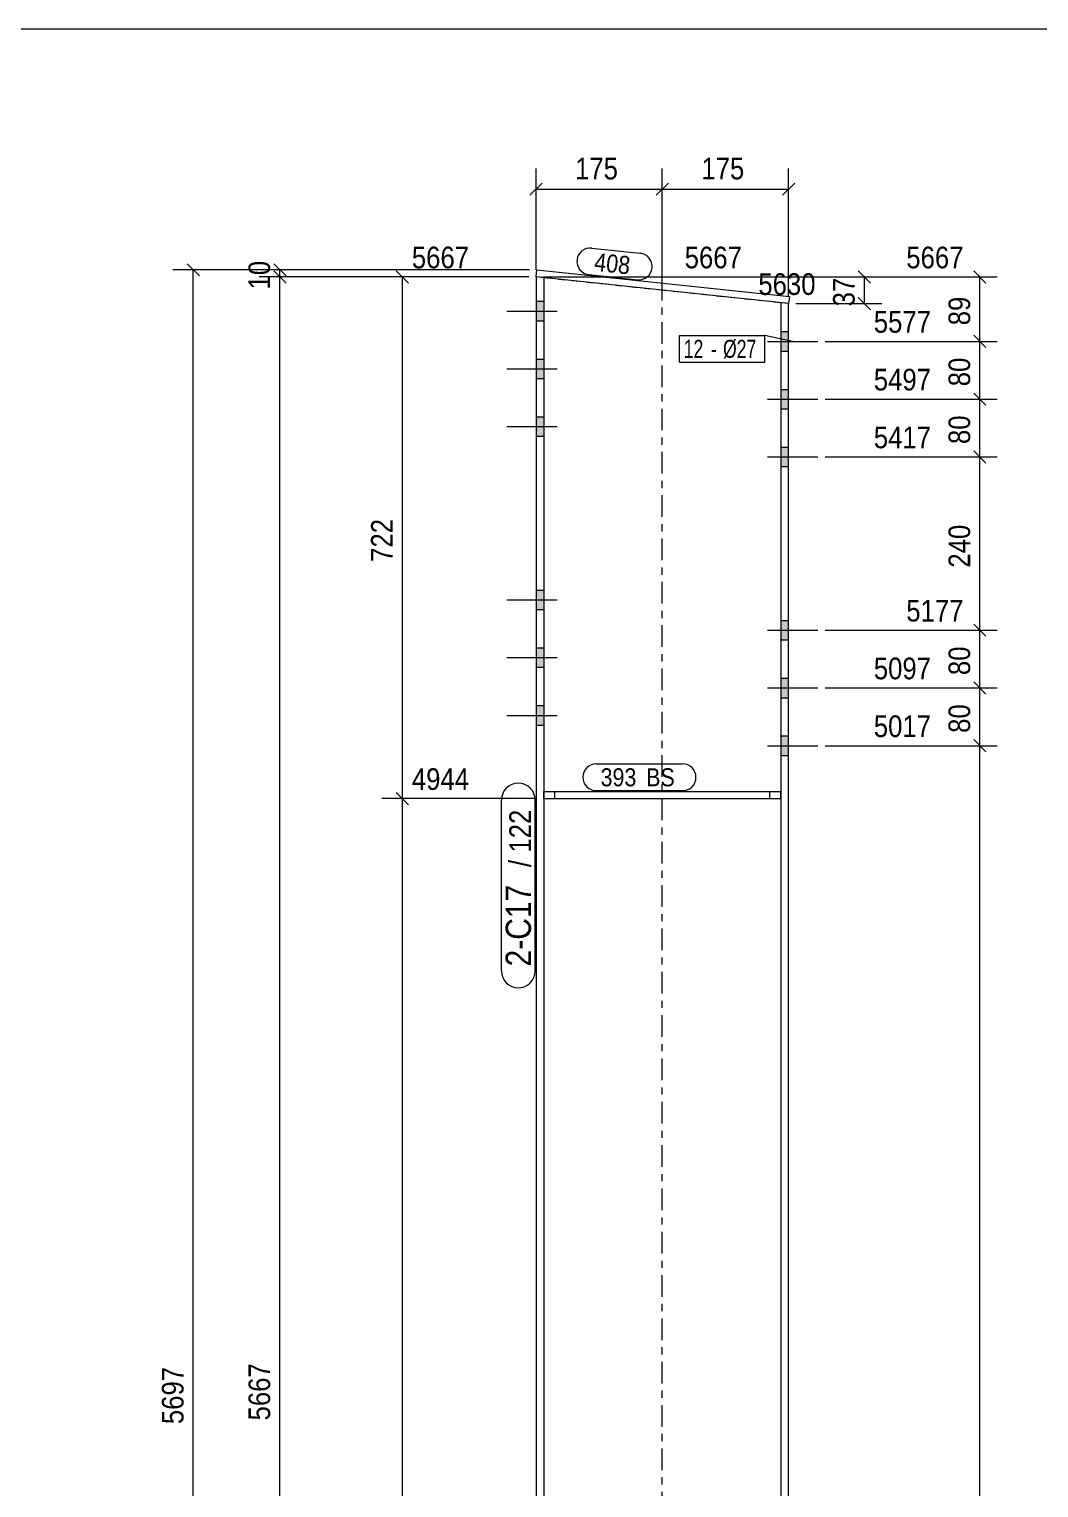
# Model space of a CAD drawing. Header units: millimetres. Extents: x 2 to 579, y 1 to 405.
# Drawn here: x 151.9 to 291.8, y 203 to 405 of the extents above; entities that cross this region are included whole.
import ezdxf

# ---------------------------------------------------------------- set-up
doc = ezdxf.new("R2010")
doc.units = ezdxf.units.MM
for name, pattern in [('XKITLINE00', [0]), ('XKITLINE01', [4, 1, -1, 1, -1]), ('XKITLINE03', [6, 3, -1, 1, -1])]:
    doc.linetypes.add(name, pattern=pattern)
for name, color, linetype, lineweight in [('Bolt', 3, 'Continuous', 0), ('BoltMark', 7, 'Continuous', 0), ('Dimensions', 7, 'Continuous', 0), ('DrawingSheet', 5, 'Continuous', 0), ('Part', 2, 'Continuous', 0), ('PartMark', 7, 'Continuous', 0)]:
    doc.layers.add(name, color=color, linetype=linetype, lineweight=lineweight)
doc.styles.add('ARIAL', font='ARIAL.TTF')
doc.styles.add('ARIAL_NARROW', font='ARIALN.TTF')

# ---------------------------------------------------------------- blocks, each defined once
blk = doc.blocks.new('*A1')
at = {"layer": 'Bolt'}
for points in [[(257.09, 360.41), (255.99, 360.41), (255.99, 363.11), (257.09, 363.11)], [(257.09, 360.41), (255.99, 360.41), (255.99, 363.11), (257.09, 363.11)], [(257.09, 352.41), (255.99, 352.41), (255.99, 355.11), (257.09, 355.11)], [(257.09, 352.41), (255.99, 352.41), (255.99, 355.11), (257.09, 355.11)], [(257.09, 344.41), (255.99, 344.41), (255.99, 347.11), (257.09, 347.11)], [(257.09, 344.41), (255.99, 344.41), (255.99, 347.11), (257.09, 347.11)], [(257.09, 320.41), (255.99, 320.41), (255.99, 323.11), (257.09, 323.11)], [(257.09, 320.41), (255.99, 320.41), (255.99, 323.11), (257.09, 323.11)], [(257.09, 312.41), (255.99, 312.41), (255.99, 315.11), (257.09, 315.11)], [(257.09, 312.41), (255.99, 312.41), (255.99, 315.11), (257.09, 315.11)], [(257.09, 304.41), (255.99, 304.41), (255.99, 307.11), (257.09, 307.11)], [(257.09, 304.41), (255.99, 304.41), (255.99, 307.11), (257.09, 307.11)]]:
    blk.add_hatch(color=3, dxfattribs=at).paths.add_polyline_path(points, flags=17)
at = {"layer": 'Bolt', "color": 3, "linetype": 'XKITLINE00', "lineweight": 0}
for p, q in [((254.14, 361.76), (261.14, 361.76)), ((254.14, 361.76), (261.14, 361.76)), ((255.99, 363.11), (257.09, 363.11)), ((255.99, 363.11), (257.09, 363.11)), ((255.99, 360.41), (257.09, 360.41)), ((255.99, 360.41), (257.09, 360.41)), ((254.14, 353.76), (261.14, 353.76)), ((254.14, 353.76), (261.14, 353.76)), ((255.99, 355.11), (257.09, 355.11)), ((255.99, 355.11), (257.09, 355.11)), ((255.99, 352.41), (257.09, 352.41)), ((255.99, 352.41), (257.09, 352.41)), ((254.14, 345.76), (261.14, 345.76)), ((254.14, 345.76), (261.14, 345.76)), ((255.99, 347.11), (257.09, 347.11)), ((255.99, 347.11), (257.09, 347.11)), ((255.99, 344.41), (257.09, 344.41)), ((255.99, 344.41), (257.09, 344.41)), ((254.14, 321.76), (261.14, 321.76)), ((254.14, 321.76), (261.14, 321.76)), ((255.99, 323.11), (257.09, 323.11)), ((255.99, 323.11), (257.09, 323.11)), ((255.99, 320.41), (257.09, 320.41)), ((255.99, 320.41), (257.09, 320.41)), ((254.14, 313.76), (261.14, 313.76)), ((254.14, 313.76), (261.14, 313.76)), ((255.99, 315.11), (257.09, 315.11)), ((255.99, 315.11), (257.09, 315.11)), ((255.99, 312.41), (257.09, 312.41)), ((255.99, 312.41), (257.09, 312.41)), ((255.99, 307.11), (257.09, 307.11)), ((255.99, 307.11), (257.09, 307.11)), ((254.14, 305.76), (261.14, 305.76)), ((254.14, 305.76), (261.14, 305.76)), ((255.99, 304.41), (257.09, 304.41)), ((255.99, 304.41), (257.09, 304.41))]:
    blk.add_line(p, q, dxfattribs=at)
blk = doc.blocks.new('*A2')
at = {"layer": 'Bolt'}
for points in [[(223.19, 364.57), (222.09, 364.57), (222.09, 367.27), (223.19, 367.27)], [(223.19, 364.57), (222.09, 364.57), (222.09, 367.27), (223.19, 367.27)], [(223.19, 356.57), (222.09, 356.57), (222.09, 359.27), (223.19, 359.27)], [(223.19, 356.57), (222.09, 356.57), (222.09, 359.27), (223.19, 359.27)], [(223.19, 348.57), (222.09, 348.57), (222.09, 351.27), (223.19, 351.27)], [(223.19, 348.57), (222.09, 348.57), (222.09, 351.27), (223.19, 351.27)], [(223.19, 324.57), (222.09, 324.57), (222.09, 327.27), (223.19, 327.27)], [(223.19, 324.57), (222.09, 324.57), (222.09, 327.27), (223.19, 327.27)], [(223.19, 316.57), (222.09, 316.57), (222.09, 319.27), (223.19, 319.27)], [(223.19, 316.57), (222.09, 316.57), (222.09, 319.27), (223.19, 319.27)], [(223.19, 308.57), (222.09, 308.57), (222.09, 311.27), (223.19, 311.27)], [(223.19, 308.57), (222.09, 308.57), (222.09, 311.27), (223.19, 311.27)]]:
    blk.add_hatch(color=3, dxfattribs=at).paths.add_polyline_path(points, flags=17)
at = {"layer": 'Bolt', "color": 3, "linetype": 'XKITLINE00', "lineweight": 0}
for p, q in [((225.04, 365.92), (218.04, 365.92)), ((225.04, 365.92), (218.04, 365.92)), ((223.19, 367.27), (222.09, 367.27)), ((223.19, 367.27), (222.09, 367.27)), ((223.19, 364.57), (222.09, 364.57)), ((223.19, 364.57), (222.09, 364.57)), ((225.04, 357.92), (218.04, 357.92)), ((225.04, 357.92), (218.04, 357.92)), ((223.19, 359.27), (222.09, 359.27)), ((223.19, 359.27), (222.09, 359.27)), ((223.19, 356.57), (222.09, 356.57)), ((223.19, 356.57), (222.09, 356.57)), ((225.04, 349.92), (218.04, 349.92)), ((225.04, 349.92), (218.04, 349.92)), ((223.19, 351.27), (222.09, 351.27)), ((223.19, 351.27), (222.09, 351.27)), ((223.19, 348.57), (222.09, 348.57)), ((223.19, 348.57), (222.09, 348.57)), ((225.04, 325.92), (218.04, 325.92)), ((225.04, 325.92), (218.04, 325.92)), ((223.19, 327.27), (222.09, 327.27)), ((223.19, 327.27), (222.09, 327.27)), ((223.19, 324.57), (222.09, 324.57)), ((223.19, 324.57), (222.09, 324.57)), ((223.19, 319.27), (222.09, 319.27)), ((223.19, 319.27), (222.09, 319.27)), ((225.04, 317.92), (218.04, 317.92)), ((225.04, 317.92), (218.04, 317.92)), ((223.19, 316.57), (222.09, 316.57)), ((223.19, 316.57), (222.09, 316.57)), ((223.19, 311.27), (222.09, 311.27)), ((223.19, 311.27), (222.09, 311.27)), ((225.04, 309.92), (218.04, 309.92)), ((225.04, 309.92), (218.04, 309.92)), ((223.19, 308.57), (222.09, 308.57)), ((223.19, 308.57), (222.09, 308.57))]:
    blk.add_line(p, q, dxfattribs=at)
blk = doc.blocks.new('*A4')
at = {"layer": 'Part', "color": 7, "linetype": 'XKITLINE03', "lineweight": 0}
blk.add_line((239.59, 181.44), (239.59, 378.83), dxfattribs=at)
at = {"layer": 'Part', "color": 2, "linetype": 'XKITLINE00', "lineweight": 0}
for p, q in [((223.19, 370.56), (222.09, 370.68)), ((222.09, 370.68), (222.09, 181.44)), ((223.19, 370.56), (223.19, 181.44)), ((255.99, 367.1), (255.99, 181.44)), ((257.09, 366.99), (255.99, 367.1)), ((257.09, 181.44), (257.09, 366.99))]:
    blk.add_line(p, q, dxfattribs=at)
at = {"layer": 'Part', "color": 7, "linetype": 'XKITLINE01', "lineweight": 0}
blk.add_line((255.99, 367.1), (223.19, 370.56), dxfattribs=at)
blk = doc.blocks.new('*A6')
at = {"layer": 'Part', "color": 2, "linetype": 'XKITLINE00', "lineweight": 0}
for p, q in [((222.09, 370.68), (222.19, 371.67)), ((257.09, 366.99), (222.09, 370.68)), ((222.19, 371.67), (257.19, 367.98)), ((257.19, 367.98), (257.09, 366.99))]:
    blk.add_line(p, q, dxfattribs=at)
blk = doc.blocks.new('*A7')
at = {"layer": 'Part', "color": 7, "linetype": 'XKITLINE01', "lineweight": 0}
for p, q in [((223.19, 299.44), (255.99, 299.44)), ((223.19, 298.44), (223.19, 299.44)), ((224.69, 298.44), (224.69, 299.44)), ((254.49, 298.44), (254.49, 299.44)), ((255.99, 298.44), (255.99, 299.44)), ((223.19, 298.44), (255.99, 298.44))]:
    blk.add_line(p, q, dxfattribs=at)
blk = doc.blocks.new('*A8')
at = {"layer": 'Part', "color": 2, "linetype": 'XKITLINE00', "lineweight": 0}
for p, q in [((223.19, 299.44), (255.99, 299.44)), ((223.19, 298.44), (255.99, 298.44))]:
    blk.add_line(p, q, dxfattribs=at)
at = {"layer": 'Part', "color": 7, "linetype": 'XKITLINE01', "lineweight": 0}
for p, q in [((223.19, 298.44), (223.19, 299.44)), ((224.69, 298.44), (224.69, 299.44)), ((254.49, 298.44), (254.49, 299.44)), ((255.99, 299.44), (255.99, 298.44))]:
    blk.add_line(p, q, dxfattribs=at)
blk = doc.blocks.new('*A17')
at = {"layer": 'DrawingSheet', "color": 5, "linetype": 'XKITLINE00', "lineweight": 0}
blk.add_line((579, 405), (5, 405), dxfattribs=at)
blk = doc.blocks.new('*A25')
at = {"layer": 'Dimensions', "color": 7, "linetype": 'XKITLINE00', "lineweight": 0}
for p, q in [((173.76, 372.52), (175.46, 370.82)), ((221.19, 371.67), (171.76, 371.67)), ((174.61, 60.84), (174.61, 371.67))]:
    blk.add_line(p, q, dxfattribs=at)
at = {"layer": 'Dimensions', "color": 3}
blk.add_point((174.61, 371.67), dxfattribs=at)
at = {"layer": 'Dimensions', "color": 3, "style": 'ARIAL', "width": 0.85}
blk.add_text('5697', height=3, rotation=90.0002, dxfattribs=at).set_placement((173.26, 211.8))
blk = doc.blocks.new('*A27')
at = {"layer": 'Dimensions', "color": 7, "linetype": 'XKITLINE00', "lineweight": 0}
for p, q in [((221.09, 370.68), (183.76, 370.68)), ((185.76, 371.53), (187.46, 369.83)), ((186.61, 62.84), (186.61, 370.68))]:
    blk.add_line(p, q, dxfattribs=at)
at = {"layer": 'Dimensions', "color": 3}
blk.add_point((186.61, 370.68), dxfattribs=at)
at = {"layer": 'Dimensions', "color": 3, "style": 'ARIAL', "width": 0.85}
blk.add_text('5667', height=3, rotation=90.0002, dxfattribs=at).set_placement((185.26, 212.31))
blk = doc.blocks.new('*A28')
at = {"layer": 'Dimensions', "color": 7, "linetype": 'XKITLINE00', "lineweight": 0}
for p, q in [((185.76, 372.52), (187.46, 370.82)), ((221.19, 371.67), (183.76, 371.67)), ((221.09, 370.68), (183.76, 370.68)), ((185.76, 371.53), (187.46, 369.83)), ((186.61, 370.68), (186.61, 371.67))]:
    blk.add_line(p, q, dxfattribs=at)
at = {"layer": 'Dimensions', "color": 3}
for p in [(186.61, 371.67), (186.61, 370.68)]:
    blk.add_point(p, dxfattribs=at)
at = {"layer": 'Dimensions', "color": 3, "style": 'ARIAL', "width": 0.85}
blk.add_text('10', height=3, rotation=90.0002, dxfattribs=at).set_placement((185.26, 368.95))
blk = doc.blocks.new('*A29')
at = {"layer": 'Dimensions', "color": 7, "linetype": 'XKITLINE00', "lineweight": 0}
for p, q in [((202.74, 299.28), (204.43, 297.59)), ((222.19, 298.44), (200.74, 298.44)), ((203.59, 62.84), (203.59, 298.44))]:
    blk.add_line(p, q, dxfattribs=at)
at = {"layer": 'Dimensions', "color": 3}
blk.add_point((203.59, 298.44), dxfattribs=at)
at = {"layer": 'Dimensions', "color": 3, "style": 'ARIAL', "width": 0.85}
blk.add_text('4944', height=3, dxfattribs=at).set_placement((204.89, 299.64))
blk = doc.blocks.new('*A30')
at = {"layer": 'Dimensions', "color": 7, "linetype": 'XKITLINE00', "lineweight": 0}
for p, q in [((221.09, 370.68), (200.74, 370.68)), ((202.74, 371.53), (204.43, 369.83)), ((203.59, 298.44), (203.59, 370.68)), ((202.74, 299.28), (204.43, 297.59)), ((222.19, 298.44), (200.74, 298.44))]:
    blk.add_line(p, q, dxfattribs=at)
at = {"layer": 'Dimensions', "color": 3}
for p in [(203.59, 370.68), (203.59, 298.44)]:
    blk.add_point(p, dxfattribs=at)
at = {"layer": 'Dimensions', "color": 3, "style": 'ARIAL', "width": 0.85}
blk.add_text('5667', height=3, dxfattribs=at).set_placement((204.89, 371.88))
blk.add_text('722', height=3, rotation=90.0002, dxfattribs=at).set_placement((202.24, 331.22))
blk = doc.blocks.new('*A31')
at = {"layer": 'Dimensions', "color": 7, "linetype": 'XKITLINE00', "lineweight": 0}
for p, q in [((262.14, 305.76), (285.99, 305.76)), ((282.74, 306.61), (284.43, 304.91)), ((283.59, 62.84), (283.59, 305.76))]:
    blk.add_line(p, q, dxfattribs=at)
at = {"layer": 'Dimensions', "color": 3}
blk.add_point((283.59, 305.76), dxfattribs=at)
at = {"layer": 'Dimensions', "color": 3, "style": 'ARIAL', "width": 0.85}
blk.add_text('5017', height=3, dxfattribs=at).set_placement((268.89, 306.96))
blk = doc.blocks.new('*A32')
at = {"layer": 'Dimensions', "color": 7, "linetype": 'XKITLINE00', "lineweight": 0}
for p, q in [((262.14, 313.76), (285.99, 313.76)), ((282.74, 314.61), (284.43, 312.91)), ((283.59, 305.76), (283.59, 313.76)), ((262.14, 305.76), (285.99, 305.76)), ((282.74, 306.61), (284.43, 304.91))]:
    blk.add_line(p, q, dxfattribs=at)
at = {"layer": 'Dimensions', "color": 3}
for p in [(283.59, 313.76), (283.59, 305.76)]:
    blk.add_point(p, dxfattribs=at)
at = {"layer": 'Dimensions', "color": 3, "style": 'ARIAL', "width": 0.85}
blk.add_text('5097', height=3, dxfattribs=at).set_placement((268.89, 314.96))
blk.add_text('80', height=3, rotation=90.0002, dxfattribs=at).set_placement((282.24, 307.54))
blk = doc.blocks.new('*A33')
at = {"layer": 'Dimensions', "color": 7, "linetype": 'XKITLINE00', "lineweight": 0}
for p, q in [((262.14, 321.76), (285.99, 321.76)), ((282.74, 322.61), (284.43, 320.91)), ((283.59, 313.76), (283.59, 321.76)), ((262.14, 313.76), (285.99, 313.76)), ((282.74, 314.61), (284.43, 312.91))]:
    blk.add_line(p, q, dxfattribs=at)
at = {"layer": 'Dimensions', "color": 3}
for p in [(283.59, 321.76), (283.59, 313.76)]:
    blk.add_point(p, dxfattribs=at)
at = {"layer": 'Dimensions', "color": 3, "style": 'ARIAL', "width": 0.85}
blk.add_text('5177', height=3, dxfattribs=at).set_placement((273.39, 322.96))
blk.add_text('80', height=3, rotation=90.0002, dxfattribs=at).set_placement((282.24, 315.54))
blk = doc.blocks.new('*A34')
at = {"layer": 'Dimensions', "color": 7, "linetype": 'XKITLINE00', "lineweight": 0}
for p, q in [((262.14, 345.76), (285.99, 345.76)), ((282.74, 346.61), (284.43, 344.91)), ((283.59, 321.76), (283.59, 345.76)), ((262.14, 321.76), (285.99, 321.76)), ((282.74, 322.61), (284.43, 320.91))]:
    blk.add_line(p, q, dxfattribs=at)
at = {"layer": 'Dimensions', "color": 3}
for p in [(283.59, 345.76), (283.59, 321.76)]:
    blk.add_point(p, dxfattribs=at)
at = {"layer": 'Dimensions', "color": 3, "style": 'ARIAL', "width": 0.85}
blk.add_text('5417', height=3, dxfattribs=at).set_placement((268.89, 346.96))
blk.add_text('240', height=3, rotation=90.0002, dxfattribs=at).set_placement((282.24, 330.42))
blk = doc.blocks.new('*A35')
at = {"layer": 'Dimensions', "color": 7, "linetype": 'XKITLINE00', "lineweight": 0}
for p, q in [((262.14, 353.76), (285.99, 353.76)), ((282.74, 354.61), (284.43, 352.91)), ((283.59, 345.76), (283.59, 353.76)), ((262.14, 345.76), (285.99, 345.76)), ((282.74, 346.61), (284.43, 344.91))]:
    blk.add_line(p, q, dxfattribs=at)
at = {"layer": 'Dimensions', "color": 3}
for p in [(283.59, 353.76), (283.59, 345.76)]:
    blk.add_point(p, dxfattribs=at)
at = {"layer": 'Dimensions', "color": 3, "style": 'ARIAL', "width": 0.85}
blk.add_text('5497', height=3, dxfattribs=at).set_placement((268.89, 354.96))
blk.add_text('80', height=3, rotation=90.0002, dxfattribs=at).set_placement((282.24, 347.54))
blk = doc.blocks.new('*A36')
at = {"layer": 'Dimensions', "color": 7, "linetype": 'XKITLINE00', "lineweight": 0}
for p, q in [((262.14, 361.76), (285.99, 361.76)), ((282.74, 362.61), (284.43, 360.91)), ((283.59, 353.76), (283.59, 361.76)), ((262.14, 353.76), (285.99, 353.76)), ((282.74, 354.61), (284.43, 352.91))]:
    blk.add_line(p, q, dxfattribs=at)
at = {"layer": 'Dimensions', "color": 3}
for p in [(283.59, 361.76), (283.59, 353.76)]:
    blk.add_point(p, dxfattribs=at)
at = {"layer": 'Dimensions', "color": 3, "style": 'ARIAL', "width": 0.85}
blk.add_text('5577', height=3, dxfattribs=at).set_placement((268.89, 362.96))
blk.add_text('80', height=3, rotation=90.0002, dxfattribs=at).set_placement((282.24, 355.54))
blk = doc.blocks.new('*A37')
at = {"layer": 'Dimensions', "color": 7, "linetype": 'XKITLINE00', "lineweight": 0}
for p, q in [((223.09, 370.68), (285.99, 370.68)), ((282.74, 371.53), (284.43, 369.83)), ((283.59, 361.76), (283.59, 370.68)), ((262.14, 361.76), (285.99, 361.76)), ((282.74, 362.61), (284.43, 360.91))]:
    blk.add_line(p, q, dxfattribs=at)
at = {"layer": 'Dimensions', "color": 3}
for p in [(283.59, 370.68), (283.59, 361.76)]:
    blk.add_point(p, dxfattribs=at)
at = {"layer": 'Dimensions', "color": 3, "style": 'ARIAL', "width": 0.85}
blk.add_text('5667', height=3, dxfattribs=at).set_placement((273.39, 371.88))
blk.add_text('89', height=3, rotation=90.0002, dxfattribs=at).set_placement((282.24, 363.99))
blk = doc.blocks.new('*A40')
at = {"layer": 'Dimensions', "color": 7, "linetype": 'XKITLINE00', "lineweight": 0}
for p, q in [((223.09, 370.68), (269.99, 370.68)), ((266.74, 371.53), (268.43, 369.83)), ((267.59, 366.99), (267.59, 370.68)), ((266.74, 367.84), (268.43, 366.14)), ((258.09, 366.99), (269.99, 366.99))]:
    blk.add_line(p, q, dxfattribs=at)
at = {"layer": 'Dimensions', "color": 3}
for p in [(267.59, 370.68), (267.59, 366.99)]:
    blk.add_point(p, dxfattribs=at)
at = {"layer": 'Dimensions', "color": 3, "style": 'ARIAL', "width": 0.85}
for s, p in [('5667', (242.69, 371.88)), ('5630', (252.89, 368.19))]:
    blk.add_text(s, height=3, dxfattribs=at).set_placement(p)
blk.add_text('37', height=3, rotation=90.0002, dxfattribs=at).set_placement((266.24, 366.61))
blk = doc.blocks.new('*A41')
at = {"layer": 'Dimensions', "color": 7, "linetype": 'XKITLINE00', "lineweight": 0}
for p, q in [((222.09, 371.68), (222.09, 385.69)), ((239.59, 369.83), (239.59, 385.69)), ((222.93, 383.68), (221.24, 381.99)), ((222.09, 382.84), (239.59, 382.84)), ((240.43, 383.68), (238.74, 381.99))]:
    blk.add_line(p, q, dxfattribs=at)
at = {"layer": 'Dimensions', "color": 3}
for p in [(222.09, 382.84), (239.59, 382.84)]:
    blk.add_point(p, dxfattribs=at)
at = {"layer": 'Dimensions', "color": 3, "style": 'ARIAL', "width": 0.85}
blk.add_text('175', height=3, dxfattribs=at).set_placement((227.5, 384.19))
blk = doc.blocks.new('*A42')
at = {"layer": 'Dimensions', "color": 7, "linetype": 'XKITLINE00', "lineweight": 0}
for p, q in [((239.59, 369.83), (239.59, 385.69)), ((257.09, 367.99), (257.09, 385.69)), ((240.43, 383.68), (238.74, 381.99)), ((239.59, 382.84), (257.09, 382.84)), ((257.93, 383.68), (256.24, 381.99))]:
    blk.add_line(p, q, dxfattribs=at)
at = {"layer": 'Dimensions', "color": 3}
for p in [(239.59, 382.84), (257.09, 382.84)]:
    blk.add_point(p, dxfattribs=at)
at = {"layer": 'Dimensions', "color": 3, "style": 'ARIAL', "width": 0.85}
blk.add_text('175', height=3, dxfattribs=at).set_placement((245, 384.19))
blk = doc.blocks.new('*A43')
at = {"layer": 'BoltMark', "color": 7, "linetype": 'XKITLINE00', "lineweight": 0}
for p, q in [((241.96, 362.58), (253.77, 362.58)), ((241.96, 358.88), (241.96, 362.58)), ((253.77, 358.88), (253.77, 362.58)), ((257.64, 361.76), (253.77, 362.58)), ((241.96, 358.88), (253.77, 358.88))]:
    blk.add_line(p, q, dxfattribs=at)
at = {"layer": 'BoltMark', "color": 3, "style": 'ARIAL_NARROW', "width": 0.85}
for s, p in [('12', (242.56, 359.48)), ('Ø27', (248, 359.48)), ('-', (246.34, 359.48))]:
    blk.add_text(s, height=2.5, dxfattribs=at).set_placement(p)
blk = doc.blocks.new('*A44')
at = {"layer": 'PartMark', "color": 7, "linetype": 'XKITLINE00', "lineweight": 0}
for p, q in [((229.8, 374.69), (236.52, 373.98)), ((229.41, 371.01), (236.14, 370.3))]:
    blk.add_line(p, q, dxfattribs=at)
for centre, start, end in [((229.61, 372.85), 83.9789, 263.9789), ((236.33, 372.14), 263.9789, 83.9789)]:
    blk.add_arc(centre, 1.85, start, end, dxfattribs=at)
at = {"layer": 'PartMark', "color": 3, "style": 'ARIAL', "width": 0.85}
blk.add_text('408', height=2.5, rotation=-6.0218, dxfattribs=at).set_placement((230.07, 371.55))
blk = doc.blocks.new('*A46')
at = {"layer": 'PartMark', "color": 7, "linetype": 'XKITLINE00', "lineweight": 0}
for p, q in [((217.29, 274.59), (217.29, 298.23)), ((221.99, 274.59), (221.99, 298.23))]:
    blk.add_line(p, q, dxfattribs=at)
for centre, start, end in [((219.64, 298.23), 0, 180), ((219.64, 274.59), 180, 0)]:
    blk.add_arc(centre, 2.35, start, end, dxfattribs=at)
at = {"layer": 'PartMark', "color": 3, "style": 'ARIAL', "width": 0.85}
for s, p in [('122', (221.39, 290.96)), ('/', (221.39, 288.95))]:
    blk.add_text(s, height=3, rotation=90.0002, dxfattribs=at).set_placement(p)
at = {"layer": 'PartMark', "color": 1, "style": 'ARIAL', "width": 0.85}
blk.add_text('2-C17', height=3.5, rotation=90.0002, dxfattribs=at).set_placement((221.39, 275.19))
blk = doc.blocks.new('*A47')
at = {"layer": 'PartMark', "color": 7, "linetype": 'XKITLINE00', "lineweight": 0}
for p, q in [((230.44, 303.24), (242.4, 303.24)), ((230.44, 299.54), (242.4, 299.54))]:
    blk.add_line(p, q, dxfattribs=at)
for centre, start, end in [((230.44, 301.39), 90, 270), ((242.4, 301.39), 270, 90)]:
    blk.add_arc(centre, 1.85, start, end, dxfattribs=at)
at = {"layer": 'PartMark', "color": 3, "style": 'ARIAL', "width": 0.85}
for s, p in [('393', (231.04, 300.14)), ('BS', (237.35, 300.14))]:
    blk.add_text(s, height=2.5, dxfattribs=at).set_placement(p)

msp = doc.modelspace()

# ---------------------------------------------------------------- block references
at = {"lineweight": 0}
for name in ['*A17', '*A41', '*A42', '*A30', '*A37', '*A40', '*A44', '*A25', '*A28', '*A27', '*A6', '*A2', '*A36', '*A43', '*A1', '*A35', '*A34', '*A33', '*A32', '*A31', '*A47', '*A29', '*A46', '*A7', '*A8']:
    msp.add_blockref(name, (0, 0), dxfattribs=at)
at = {"layer": 'Part', "lineweight": 0}
msp.add_blockref('*A4', (0, 0), dxfattribs=at)

doc.saveas('drawing.dxf')
